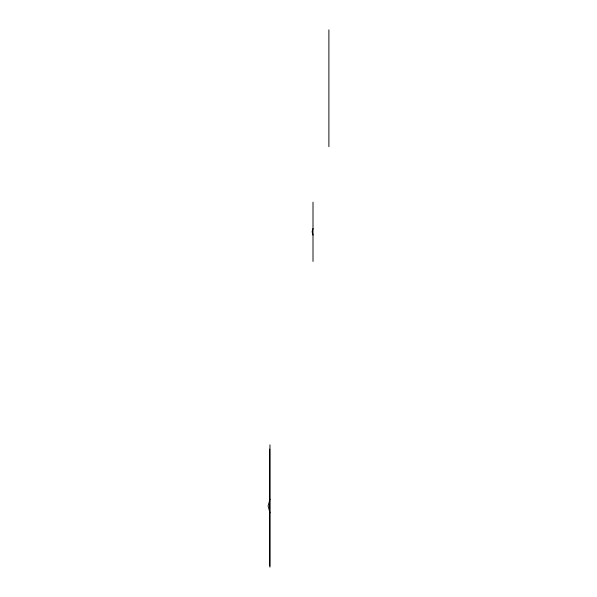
<?xml version="1.0" encoding="UTF-8"?>
<svg xmlns="http://www.w3.org/2000/svg" width="597" height="597" viewBox="0 0 597 597"><rect width="100%" height="100%" fill="white"/><g stroke="black" fill="none" stroke-linecap="round" stroke-linejoin="round"><path stroke-width="0.9" d="M313.007 228.509L312.112 231.808L313.007 235.099M269.956 499.196L268.105 505.995L269.956 512.801M328.895 29.85L328.895 146.69M313.007 202.174L313.007 261.434M269.956 444.847L269.956 567.15M269.702 449.101L269.702 565.941"/></g></svg>
